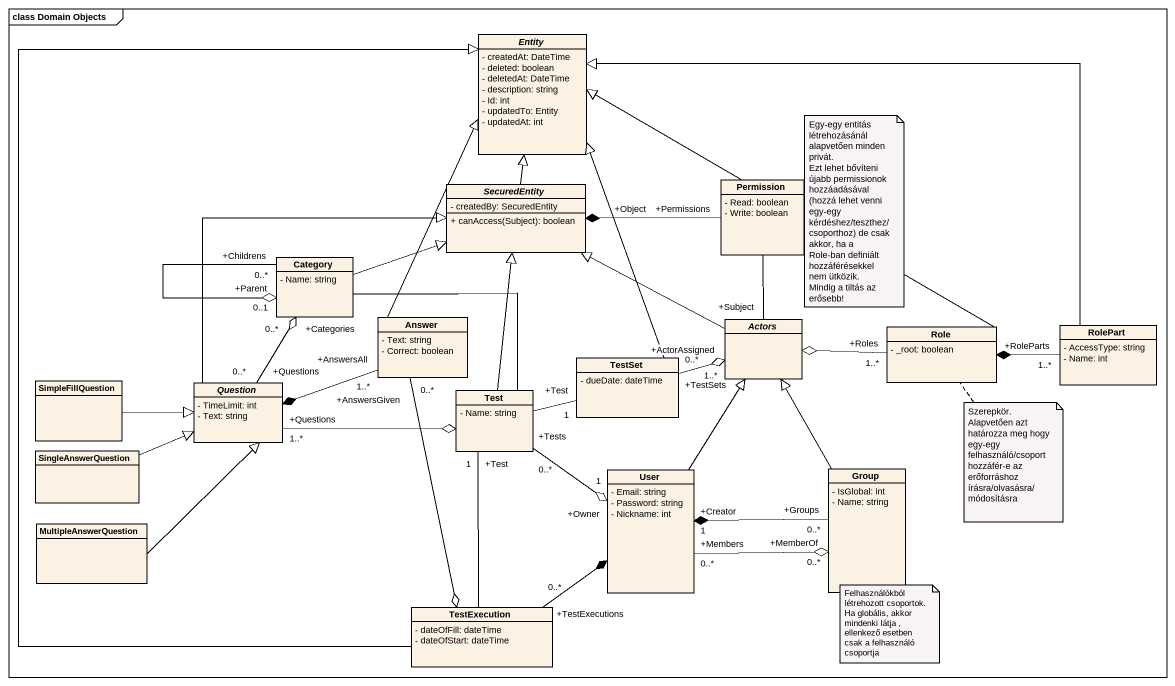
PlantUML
@startuml
mainframe class Domain Objects
hide circle
hide empty members
skinparam classAttributeIconSize 0
abstract class "Entity" as Entity_ {
  - createdAt: DateTime
  - deleted: boolean
  - deletedAt: DateTime
  - description: string
  - Id: int
  - updatedTo: Entity
  - updatedAt: int
}
abstract class SecuredEntity {
  - createdBy: SecuredEntity
  + canAccess(Subject): boolean
}
class Permission {
  - Read: boolean
  - Write: boolean
}
class Category {
  - Name: string
}
class Answer {
  - Text: string
  - Correct: boolean
}
abstract class Actors
class Role {
  - _root: boolean
}
class RolePart {
  - AccessType: string
  - Name: int
}
class SimpleFillQuestion
abstract class Question {
  - TimeLimit: int
  - Text: string
}
class Test {
  - Name: string
}
class TestSet {
  - dueDate: dateTime
}
class SingleAnswerQuestion
class User {
  - Email: string
  - Password: string
  - Nickname: int
}
class "Group" as Group_ {
  - IsGlobal: int
  - Name: string
}
class MultipleAnswerQuestion
class TestExecution {
  - dateOfFill: dateTime
  - dateOfStart: dateTime
}
SecuredEntity -up-|> Entity_
Permission "+Permissions" -left-* "+Object" SecuredEntity
Permission -- "+Subject" Actors
Category -right-|> SecuredEntity
Category "+Childrens\n0..*" --o "+Parent\n0..1" Category
Answer -up-|> Entity_
Answer "+AnswersAll\n1..*" -left-* Question
Answer "+AnswersGiven\n0..*" --o TestExecution
Actors -left-|> SecuredEntity
Role -up-|> Entity_
Role "+Roles\n1..*" -left-o Actors
RolePart -left-|> Entity_
RolePart "+RoleParts\n1..*" -left-* Role
SimpleFillQuestion -right-|> Question
Question -up-|> SecuredEntity
Question "+Questions\n0..*" -up-o "+Categories\n0..*" Category
Question "+Questions\n1..*" -right-o Test
Test -up-|> SecuredEntity
Test -up- Category
Test "+Tests\n0..*" --o "+Owner\n1" User
TestSet -up-|> Entity_
TestSet "+TestSets\n0..*" -right-o "+ActorAssigned\n1..*" Actors
TestSet "+Test\n1" -left- Test
SingleAnswerQuestion -right-|> Question
User -up-|> Actors
User "+Members\n0..*" -right-o "+MemberOf\n0..*" Group_
Group_ -up-|> Actors
Group_ "+Groups\n0..*" -left-* "+Creator\n1" User
MultipleAnswerQuestion -up-|> Question
TestExecution -up-|> Entity_
TestExecution -up- "+Test\n1" Test
TestExecution "+TestExecutions\n0..*" -up-* User
note right of Permission
  Egy-egy entitás létrehozásánál alapvetően minden privát.
  Ezt lehet bővíteni újabb permissionok hozzáadásával (hozzá lehet venni egy-egy kérdéshez/teszthez/csoporthoz) de csak akkor, ha a Role-ban definiált hozzáférésekkel nem ütközik.
  Mindig a tiltás az erősebb!
end note
note bottom of Role
  Szerepkör.
  Alapvetően azt határozza meg hogy egy-egy felhasználó/csoport hozzáfér-e az erőforráshoz
  írásra/olvasásra/módosításra
end note
note bottom of Group_
  Felhasználókból létrehozott csoportok.
  Ha globális, akkor mindenki látja , ellenkező esetben csak a felhasználó csoportja
end note
@enduml
